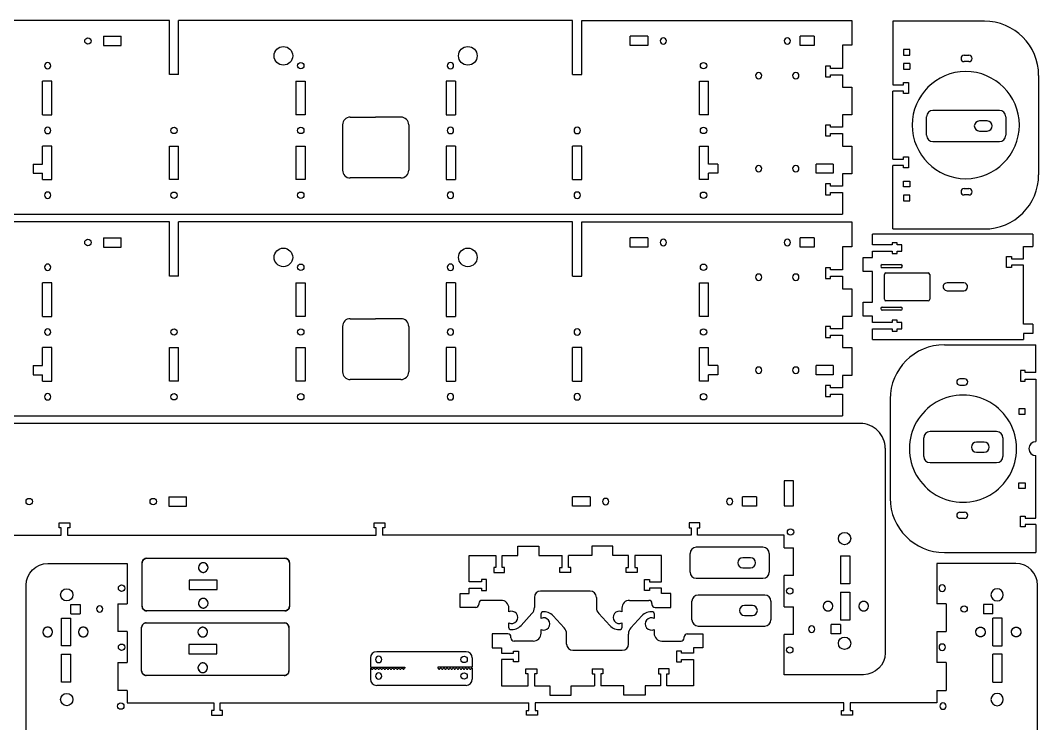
# Model space of a CAD drawing. Header units: millimetres. Extents: x 1588 to 2663, y -752 to 2.
# Drawn here: x 2004 to 2661, y -452 to 2 of the extents above; entities that cross this region are included whole.
import ezdxf

# ---------------------------------------------------------------- set-up
doc = ezdxf.new("R2010")
doc.units = ezdxf.units.MM
doc.linetypes.add('HIDDEN', pattern=[9.525, 6.35, -3.175])
doc.layers.get('0').update_dxf_attribs({"color": 253, "lineweight": 70, "true_color": 0x8faf8f})
doc.layers.add('Hidden', color=58, linetype='HIDDEN', lineweight=70, true_color=0x484805)

msp = doc.modelspace()

# ---------------------------------------------------------------- linework, layer by layer
at = {"color": 58, "lineweight": -3, "true_color": 0x484805}
for p, q in [((2100.42, 2), (1926.32, 2)), ((2100.42, -33), (2100.42, 2)), ((2360.52, 2), (2106.42, 2)), ((2106.42, -33), (2106.42, 2)), ((2360.52, -33), (2360.52, 2)), ((2366.52, -33), (2366.52, 2)), ((2366.52, 2), (2540.62, 2)), ((2540.62, 2), (2540.62, -14)), ((2057.86, -8.26), (2057.86, -14.26)), ((2057.86, -8.26), (2069.27, -8.26)), ((2069.27, -14.26), (2069.27, -8.26)), ((2409.08, -8.26), (2397.67, -8.26)), ((2397.67, -14.26), (2397.67, -8.26)), ((2409.08, -8.26), (2409.08, -14.26)), ((2516.45, -8.26), (2507.3, -8.26)), ((2507.3, -14.26), (2507.3, -8.26)), ((2516.45, -8.26), (2516.45, -14.26)), ((2057.86, -14.26), (2069.27, -14.26)), ((2409.08, -14.26), (2397.67, -14.26)), ((2516.45, -14.26), (2507.3, -14.26)), ((2540.62, -14), (2534.62, -14)), ((2534.62, -14), (2534.62, -28.95)), ((2526.82, -27.5), (2523.62, -27.5)), ((2523.62, -27.5), (2523.62, -34.5)), ((2526.82, -28.95), (2526.82, -27.5)), ((2534.62, -28.95), (2526.82, -28.95)), ((2018.63, -58.95), (2018.63, -37.28)), ((2024.63, -37.28), (2018.63, -37.28)), ((2024.63, -58.95), (2024.63, -37.28)), ((2106.42, -33), (2100.42, -33)), ((2181.92, -37.28), (2181.92, -58.95)), ((2181.92, -37.28), (2187.92, -37.28)), ((2187.92, -37.28), (2187.92, -58.95)), ((2279.02, -37.28), (2279.02, -58.95)), ((2285.02, -37.28), (2279.02, -37.28)), ((2285.02, -37.28), (2285.02, -58.95)), ((2360.52, -33), (2366.52, -33)), ((2442.31, -37.28), (2448.31, -37.28)), ((2442.31, -58.95), (2442.31, -37.28)), ((2448.31, -58.95), (2448.31, -37.28)), ((2523.62, -34.5), (2526.82, -34.5)), ((2526.82, -34.5), (2526.82, -33.05)), ((2526.82, -33.05), (2534.62, -33.05)), ((2534.62, -33.05), (2534.62, -41.05)), ((2534.62, -41.05), (2540.62, -41.05)), ((2540.62, -41.05), (2540.62, -58.95)), ((2018.63, -58.95), (2024.63, -58.95)), ((2187.92, -58.95), (2181.92, -58.95)), ((2279.02, -58.95), (2285.02, -58.95)), ((2448.31, -58.95), (2442.31, -58.95)), ((2540.62, -58.95), (2534.62, -58.95)), ((2534.62, -58.95), (2534.62, -66.95)), ((2212.12, -65.39), (2212.12, -94.64)), ((2217.12, -60.39), (2233.47, -60.39)), ((2249.82, -60.39), (2233.47, -60.39)), ((2254.82, -65.39), (2254.82, -94.64)), ((2526.82, -65.5), (2523.62, -65.5)), ((2523.62, -65.5), (2523.62, -72.5)), ((2526.82, -66.95), (2526.82, -65.5)), ((2534.62, -66.95), (2526.82, -66.95)), ((2526.82, -72.5), (2526.82, -71.05)), ((2526.82, -71.05), (2534.62, -71.05)), ((2534.62, -71.05), (2534.62, -79.05)), ((2523.62, -72.5), (2526.82, -72.5)), ((2018.63, -90.64), (2018.63, -79.05)), ((2024.63, -79.05), (2018.63, -79.05)), ((2024.63, -100.72), (2024.63, -79.05)), ((2100.42, -100.72), (2100.42, -79.05)), ((2100.42, -79.05), (2106.42, -79.05)), ((2106.42, -100.72), (2106.42, -79.05)), ((2181.92, -79.05), (2181.92, -100.72)), ((2181.92, -79.05), (2187.92, -79.05)), ((2187.92, -79.05), (2187.92, -100.72)), ((2279.02, -79.05), (2279.02, -100.72)), ((2285.02, -79.05), (2279.02, -79.05)), ((2285.02, -79.05), (2285.02, -100.72)), ((2360.52, -100.72), (2360.52, -79.05)), ((2366.52, -79.05), (2360.52, -79.05)), ((2366.52, -100.72), (2366.52, -79.05)), ((2442.31, -79.05), (2448.31, -79.05)), ((2442.31, -100.72), (2442.31, -79.05)), ((2448.31, -90.64), (2448.31, -79.05)), ((2534.62, -79.05), (2540.62, -79.05)), ((2540.62, -79.05), (2540.62, -96.95)), ((2012.63, -90.64), (2012.63, -96.64)), ((2012.63, -90.64), (2018.63, -90.64)), ((2454.31, -90.64), (2448.31, -90.64)), ((2454.31, -90.64), (2454.31, -96.64)), ((2528.61, -90.64), (2517.61, -90.64)), ((2517.61, -96.64), (2517.61, -90.64)), ((2528.61, -90.64), (2528.61, -96.64)), ((2012.63, -96.64), (2018.63, -96.64)), ((2018.63, -100.72), (2018.63, -96.64)), ((2448.31, -100.72), (2448.31, -96.64)), ((2454.31, -96.64), (2448.31, -96.64)), ((2528.61, -96.64), (2517.61, -96.64)), ((2540.62, -96.95), (2534.62, -96.95)), ((2534.62, -96.95), (2534.62, -104.95)), ((2018.63, -100.72), (2024.63, -100.72)), ((2106.42, -100.72), (2100.42, -100.72)), ((2187.92, -100.72), (2181.92, -100.72)), ((2249.82, -99.64), (2217.12, -99.64)), ((2279.02, -100.72), (2285.02, -100.72)), ((2360.52, -100.72), (2366.52, -100.72)), ((2448.31, -100.72), (2442.31, -100.72)), ((2526.82, -103.5), (2523.62, -103.5)), ((2523.62, -103.5), (2523.62, -110.5)), ((2526.82, -104.95), (2526.82, -103.5)), ((2534.62, -104.95), (2526.82, -104.95)), ((2523.62, -110.5), (2526.82, -110.5)), ((2526.82, -110.5), (2526.82, -109.05)), ((2526.82, -109.05), (2534.62, -109.05)), ((2534.62, -109.05), (2534.62, -123)), ((1932.32, -123), (2534.62, -123)), ((2100.42, -128), (1926.32, -128)), ((2100.42, -163), (2100.42, -128)), ((2360.52, -128), (2106.42, -128)), ((2106.42, -163), (2106.42, -128)), ((2360.52, -163), (2360.52, -128)), ((2366.52, -163), (2366.52, -128)), ((2366.52, -128), (2540.62, -128)), ((2540.62, -128), (2540.62, -144)), ((2057.86, -138.26), (2057.86, -144.26)), ((2057.86, -138.26), (2069.27, -138.26)), ((2057.86, -144.26), (2069.27, -144.26)), ((2069.27, -144.26), (2069.27, -138.26)), ((2409.08, -138.26), (2397.67, -138.26)), ((2397.67, -144.26), (2397.67, -138.26)), ((2409.08, -144.26), (2397.67, -144.26)), ((2409.08, -138.26), (2409.08, -144.26)), ((2516.45, -138.26), (2507.3, -138.26)), ((2507.3, -144.26), (2507.3, -138.26)), ((2516.45, -144.26), (2507.3, -144.26)), ((2516.45, -138.26), (2516.45, -144.26)), ((2540.62, -144), (2534.62, -144)), ((2534.62, -144), (2534.62, -158.95)), ((2526.82, -157.5), (2523.62, -157.5)), ((2523.62, -157.5), (2523.62, -164.5)), ((2526.82, -158.95), (2526.82, -157.5)), ((2106.42, -163), (2100.42, -163)), ((2360.52, -163), (2366.52, -163)), ((2534.62, -158.95), (2526.82, -158.95)), ((2526.82, -164.5), (2526.82, -163.05)), ((2526.82, -163.05), (2534.62, -163.05)), ((2534.62, -163.05), (2534.62, -171.05)), ((2018.63, -188.95), (2018.63, -167.28)), ((2024.63, -167.28), (2018.63, -167.28)), ((2024.63, -188.95), (2024.63, -167.28)), ((2181.92, -167.28), (2181.92, -188.95)), ((2181.92, -167.28), (2187.92, -167.28)), ((2187.92, -167.28), (2187.92, -188.95)), ((2279.02, -167.28), (2279.02, -188.95)), ((2285.02, -167.28), (2279.02, -167.28)), ((2285.02, -167.28), (2285.02, -188.95)), ((2442.31, -167.28), (2448.31, -167.28)), ((2442.31, -188.95), (2442.31, -167.28)), ((2448.31, -188.95), (2448.31, -167.28)), ((2523.62, -164.5), (2526.82, -164.5)), ((2534.62, -171.05), (2540.62, -171.05)), ((2540.62, -171.05), (2540.62, -188.95)), ((2018.63, -188.95), (2024.63, -188.95)), ((2187.92, -188.95), (2181.92, -188.95)), ((2217.12, -190.39), (2233.47, -190.39)), ((2249.82, -190.39), (2233.47, -190.39)), ((2279.02, -188.95), (2285.02, -188.95)), ((2448.31, -188.95), (2442.31, -188.95)), ((2540.62, -188.95), (2534.62, -188.95)), ((2534.62, -188.95), (2534.62, -196.95)), ((2212.12, -195.39), (2212.12, -224.64)), ((2254.82, -195.39), (2254.82, -224.64)), ((2526.82, -195.5), (2523.62, -195.5)), ((2523.62, -195.5), (2523.62, -202.5)), ((2526.82, -196.95), (2526.82, -195.5)), ((2534.62, -196.95), (2526.82, -196.95)), ((2523.62, -202.5), (2526.82, -202.5)), ((2526.82, -202.5), (2526.82, -201.05)), ((2526.82, -201.05), (2534.62, -201.05)), ((2534.62, -201.05), (2534.62, -209.05)), ((2018.63, -220.64), (2018.63, -209.05)), ((2024.63, -209.05), (2018.63, -209.05)), ((2024.63, -230.72), (2024.63, -209.05)), ((2100.42, -230.72), (2100.42, -209.05)), ((2100.42, -209.05), (2106.42, -209.05)), ((2106.42, -230.72), (2106.42, -209.05)), ((2181.92, -209.05), (2181.92, -230.72)), ((2181.92, -209.05), (2187.92, -209.05)), ((2187.92, -209.05), (2187.92, -230.72)), ((2279.02, -209.05), (2279.02, -230.72)), ((2285.02, -209.05), (2279.02, -209.05)), ((2285.02, -209.05), (2285.02, -230.72)), ((2360.52, -230.72), (2360.52, -209.05)), ((2366.52, -209.05), (2360.52, -209.05)), ((2366.52, -230.72), (2366.52, -209.05)), ((2442.31, -209.05), (2448.31, -209.05)), ((2442.31, -230.72), (2442.31, -209.05)), ((2448.31, -220.64), (2448.31, -209.05)), ((2534.62, -209.05), (2540.62, -209.05)), ((2540.62, -209.05), (2540.62, -226.95)), ((2012.63, -220.64), (2012.63, -226.64)), ((2012.63, -220.64), (2018.63, -220.64)), ((2454.31, -220.64), (2448.31, -220.64)), ((2454.31, -220.64), (2454.31, -226.64)), ((2528.61, -220.64), (2517.61, -220.64)), ((2517.61, -226.64), (2517.61, -220.64)), ((2528.61, -220.64), (2528.61, -226.64)), ((2012.63, -226.64), (2018.63, -226.64)), ((2018.63, -230.72), (2018.63, -226.64)), ((2249.82, -229.64), (2217.12, -229.64)), ((2448.31, -230.72), (2448.31, -226.64)), ((2454.31, -226.64), (2448.31, -226.64)), ((2528.61, -226.64), (2517.61, -226.64)), ((2540.62, -226.95), (2534.62, -226.95)), ((2534.62, -226.95), (2534.62, -234.95)), ((2018.63, -230.72), (2024.63, -230.72)), ((2106.42, -230.72), (2100.42, -230.72)), ((2187.92, -230.72), (2181.92, -230.72)), ((2279.02, -230.72), (2285.02, -230.72)), ((2360.52, -230.72), (2366.52, -230.72)), ((2448.31, -230.72), (2442.31, -230.72)), ((2526.82, -233.5), (2523.62, -233.5)), ((2523.62, -233.5), (2523.62, -240.5)), ((2526.82, -234.95), (2526.82, -233.5)), ((2534.62, -234.95), (2526.82, -234.95)), ((2523.62, -240.5), (2526.82, -240.5)), ((2526.82, -240.5), (2526.82, -239.05)), ((2526.82, -239.05), (2534.62, -239.05)), ((2534.62, -239.05), (2534.62, -253)), ((1932.32, -253), (2534.62, -253)), ((2546.16, -258), (1925.71, -258)), ((2562.16, -274), (2562.16, -406)), ((2497.12, -295), (2497.12, -311)), ((2503.12, -295), (2497.12, -295)), ((2503.12, -311), (2503.12, -295)), ((2099.99, -305.33), (2099.99, -311.33)), ((2099.99, -305.33), (2111.38, -305.33)), ((2111.38, -311.33), (2111.38, -305.33)), ((2360.49, -311.33), (2360.49, -305.33)), ((2371.88, -305.33), (2360.49, -305.33)), ((2371.88, -305.33), (2371.88, -311.33)), ((2470.11, -311.33), (2470.11, -305.33)), ((2479.26, -305.33), (2470.11, -305.33)), ((2479.26, -305.33), (2479.26, -311.33)), ((2099.99, -311.33), (2111.38, -311.33)), ((2371.88, -311.33), (2360.49, -311.33)), ((2479.26, -311.33), (2470.11, -311.33)), ((2497.12, -311), (2503.12, -311)), ((2029.24, -325.28), (2029.24, -322.08)), ((2029.24, -322.08), (2036.24, -322.08)), ((2030.69, -325.28), (2029.24, -325.28)), ((2030.69, -330.08), (2030.69, -325.28)), ((2036.24, -325.28), (2034.79, -325.28)), ((2034.79, -325.28), (2034.79, -330.08)), ((2036.24, -322.08), (2036.24, -325.28)), ((2232.44, -325.28), (2232.44, -322.08)), ((2232.44, -322.08), (2239.44, -322.08)), ((2233.89, -325.28), (2232.44, -325.28)), ((2233.89, -330.08), (2233.89, -325.28)), ((2239.44, -325.28), (2237.99, -325.28)), ((2237.99, -325.28), (2237.99, -330.08)), ((2239.44, -322.08), (2239.44, -325.28)), ((2435.64, -322.08), (2435.64, -325.28)), ((2442.64, -322.08), (2435.64, -322.08)), ((2435.64, -325.28), (2437.09, -325.28)), ((2437.09, -325.28), (2437.09, -330.08)), ((2441.19, -325.28), (2442.64, -325.28)), ((2441.19, -330.08), (2441.19, -325.28)), ((2442.64, -325.28), (2442.64, -322.08)), ((1974.76, -330.08), (2030.69, -330.08)), ((2034.79, -330.08), (2233.89, -330.08)), ((2437.09, -330.08), (2237.99, -330.08)), ((2497.11, -330.08), (2441.19, -330.08)), ((2497.11, -338.13), (2497.11, -330.08)), ((2497.11, -338.13), (2503.12, -338.13)), ((2503.12, -356.03), (2503.12, -338.13)), ((2533.31, -343.42), (2533.31, -361.42)), ((2533.31, -343.42), (2539.31, -343.42)), ((2539.31, -343.42), (2539.31, -361.42)), ((2022.06, -348.27), (2073.1, -348.27)), ((2073.1, -348.27), (2073.1, -374.24)), ((2646.51, -348.27), (2595.47, -348.27)), ((2595.47, -348.27), (2595.47, -374.24)), ((2503.12, -356.03), (2497.12, -356.03)), ((2497.12, -376.13), (2497.12, -356.03)), ((2008.06, -494.27), (2008.06, -362.27)), ((2539.31, -361.42), (2533.31, -361.42)), ((2533.31, -366.8), (2539.31, -366.8)), ((2533.31, -366.8), (2533.31, -384.8)), ((2539.31, -366.8), (2539.31, -384.8)), ((2660.51, -494.27), (2660.51, -362.27)), ((2067.1, -374.24), (2067.1, -392.14)), ((2067.1, -374.24), (2073.1, -374.24)), ((2601.47, -374.24), (2595.47, -374.24)), ((2601.47, -374.24), (2601.47, -392.14)), ((2036.93, -380.7), (2036.93, -374.7)), ((2036.93, -374.7), (2042.93, -374.7)), ((2036.93, -380.7), (2042.93, -380.7)), ((2042.93, -374.7), (2042.93, -380.7)), ((2497.12, -376.13), (2503.12, -376.13)), ((2503.12, -394.03), (2503.12, -376.13)), ((2625.64, -374.7), (2625.64, -380.7)), ((2631.64, -374.7), (2625.64, -374.7)), ((2631.64, -380.7), (2625.64, -380.7)), ((2631.64, -380.7), (2631.64, -374.7)), ((2030.91, -401.47), (2030.91, -383.47)), ((2030.91, -383.47), (2036.91, -383.47)), ((2036.91, -401.47), (2036.91, -383.47)), ((2539.31, -384.8), (2533.31, -384.8)), ((2637.66, -383.47), (2631.66, -383.47)), ((2631.66, -401.47), (2631.66, -383.47)), ((2637.66, -401.47), (2637.66, -383.47)), ((2073.1, -392.14), (2067.1, -392.14)), ((2073.1, -392.14), (2073.1, -412.24)), ((2503.12, -394.03), (2497.12, -394.03)), ((2497.12, -420), (2497.12, -394.03)), ((2527.29, -393.57), (2527.29, -387.57)), ((2533.29, -387.57), (2527.29, -387.57)), ((2533.29, -393.57), (2527.29, -393.57)), ((2533.29, -387.57), (2533.29, -393.57)), ((2595.47, -392.14), (2601.47, -392.14)), ((2595.47, -392.14), (2595.47, -412.24)), ((2036.91, -401.47), (2030.91, -401.47)), ((2030.91, -406.85), (2036.91, -406.85)), ((2030.91, -424.85), (2030.91, -406.85)), ((2036.91, -424.85), (2036.91, -406.85)), ((2631.66, -401.47), (2637.66, -401.47)), ((2631.66, -424.85), (2631.66, -406.85)), ((2637.66, -406.85), (2631.66, -406.85)), ((2637.66, -424.85), (2637.66, -406.85)), ((2067.1, -412.24), (2067.1, -430.14)), ((2067.1, -412.24), (2073.1, -412.24)), ((2601.47, -412.24), (2595.47, -412.24)), ((2601.47, -412.24), (2601.47, -430.14)), ((2548.16, -420), (2497.12, -420)), ((2036.91, -424.85), (2030.91, -424.85)), ((2631.66, -424.85), (2637.66, -424.85)), ((2073.11, -430.14), (2067.1, -430.14)), ((2073.11, -430.14), (2073.11, -438.19)), ((2595.46, -430.14), (2601.47, -430.14)), ((2595.46, -430.14), (2595.46, -438.19)), ((2073.11, -438.19), (2129.04, -438.19)), ((2129.04, -438.19), (2129.04, -442.99)), ((2133.14, -438.19), (2332.24, -438.19)), ((2133.14, -442.99), (2133.14, -438.19)), ((2332.24, -442.99), (2332.24, -438.19)), ((2336.34, -438.19), (2336.34, -442.99)), ((2535.44, -438.19), (2336.34, -438.19)), ((2535.44, -442.99), (2535.44, -438.19)), ((2595.46, -438.19), (2539.54, -438.19)), ((2539.54, -438.19), (2539.54, -442.99)), ((2127.59, -442.99), (2127.59, -446.19)), ((2129.04, -442.99), (2127.59, -442.99)), ((2127.59, -446.19), (2134.59, -446.19)), ((2134.59, -442.99), (2133.14, -442.99)), ((2134.59, -446.19), (2134.59, -442.99)), ((2330.79, -446.19), (2330.79, -442.99)), ((2330.79, -442.99), (2332.24, -442.99)), ((2337.79, -446.19), (2330.79, -446.19)), ((2336.34, -442.99), (2337.79, -442.99)), ((2337.79, -442.99), (2337.79, -446.19)), ((2533.99, -446.19), (2533.99, -442.99)), ((2533.99, -442.99), (2535.44, -442.99)), ((2540.99, -446.19), (2533.99, -446.19)), ((2539.54, -442.99), (2540.99, -442.99)), ((2540.99, -442.99), (2540.99, -446.19))]:
    msp.add_line(p, q, dxfattribs=at)
at = {"color": 38, "lineweight": -3, "true_color": 0x482605}
for p, q in [((2626.17, 1.45), (2567.17, 1.45)), ((2567.17, 1.45), (2567.17, -39.55)), ((2573.97, -16.8), (2573.97, -20.4)), ((2578.17, -16.8), (2573.97, -16.8)), ((2578.17, -20.4), (2578.17, -16.8)), ((2573.97, -20.4), (2578.17, -20.4)), ((2578.17, -25.8), (2573.97, -25.8)), ((2573.97, -25.8), (2573.97, -29.4)), ((2578.17, -25.8), (2578.17, -29.4)), ((2613.17, -20.5), (2616.17, -20.5)), ((2616.17, -24.6), (2613.17, -24.6)), ((2573.97, -29.4), (2578.17, -29.4)), ((2573.97, -39.55), (2573.97, -38.1)), ((2573.97, -38.1), (2577.17, -38.1)), ((2577.17, -38.1), (2577.17, -45.1)), ((2661.17, -33.55), (2661.17, -97.55)), ((2567.17, -39.55), (2573.97, -39.55)), ((2573.97, -43.65), (2567.17, -43.65)), ((2567.17, -87.45), (2567.17, -43.65)), ((2573.97, -45.1), (2573.97, -43.65)), ((2577.17, -45.1), (2573.97, -45.1)), ((2567.17, -87.45), (2573.97, -87.45)), ((2573.97, -91.55), (2567.17, -91.55)), ((2567.17, -132.55), (2567.17, -91.55)), ((2573.97, -87.45), (2573.97, -86)), ((2573.97, -86), (2577.17, -86)), ((2573.97, -93), (2573.97, -91.55)), ((2577.17, -86), (2577.17, -93)), ((2577.17, -93), (2573.97, -93)), ((2573.97, -105.3), (2573.97, -101.7)), ((2573.97, -101.7), (2578.17, -101.7)), ((2578.17, -101.7), (2578.17, -105.3)), ((2578.17, -105.3), (2573.97, -105.3)), ((2573.97, -110.7), (2573.97, -114.3)), ((2578.17, -110.7), (2573.97, -110.7)), ((2578.17, -114.3), (2578.17, -110.7)), ((2613.17, -106.5), (2616.17, -106.5)), ((2616.17, -110.6), (2613.17, -110.6)), ((2573.97, -114.3), (2578.17, -114.3)), ((2657.4, -135.87), (2553.93, -135.87)), ((2553.93, -142.82), (2553.93, -135.87)), ((2567.17, -132.55), (2626.17, -132.55)), ((2657.4, -135.87), (2657.4, -143.87)), ((2566.73, -142.82), (2553.93, -142.82)), ((2566.73, -141.37), (2566.73, -142.82)), ((2569.93, -141.37), (2566.73, -141.37)), ((2569.93, -142.82), (2569.93, -141.37)), ((2572.93, -142.82), (2569.93, -142.82)), ((2572.93, -146.92), (2572.93, -142.82)), ((2651.4, -151.82), (2651.4, -143.87)), ((2651.4, -143.87), (2657.4, -143.87)), ((2547.93, -150.92), (2553.93, -150.92)), ((2547.93, -159.92), (2547.93, -150.92)), ((2553.93, -146.92), (2566.73, -146.92)), ((2553.93, -150.92), (2553.93, -146.92)), ((2566.73, -146.92), (2566.73, -148.37)), ((2566.73, -148.37), (2569.93, -148.37)), ((2569.93, -146.92), (2572.93, -146.92)), ((2569.93, -148.37), (2569.93, -146.92)), ((2640.4, -157.37), (2640.4, -150.37)), ((2640.4, -150.37), (2643.6, -150.37)), ((2643.6, -150.37), (2643.6, -151.82)), ((2560.29, -155.53), (2572.29, -155.53)), ((2572.29, -157.53), (2560.29, -157.53)), ((2643.6, -157.37), (2640.4, -157.37)), ((2643.6, -151.82), (2651.4, -151.82)), ((2651.4, -155.92), (2643.6, -155.92)), ((2643.6, -155.92), (2643.6, -157.37)), ((2651.4, -193.87), (2651.4, -155.92)), ((2553.93, -159.92), (2547.93, -159.92)), ((2553.93, -179.82), (2553.93, -159.92)), ((2561.66, -177.87), (2561.66, -161.89)), ((2562.66, -160.89), (2589.93, -160.89)), ((2590.93, -161.89), (2590.93, -177.87)), ((2612.99, -167.34), (2602.06, -167.34)), ((2602.16, -172.34), (2612.83, -172.34)), ((2547.93, -179.82), (2553.93, -179.82)), ((2547.93, -188.82), (2547.93, -179.82)), ((2560.29, -182.89), (2572.29, -182.89)), ((2589.93, -178.87), (2562.66, -178.87)), ((2553.93, -188.82), (2547.93, -188.82)), ((2553.93, -192.82), (2553.93, -188.82)), ((2572.29, -184.89), (2560.29, -184.89)), ((2566.73, -192.82), (2553.93, -192.82)), ((2553.93, -196.92), (2566.73, -196.92)), ((2553.93, -203.87), (2553.93, -196.92)), ((2566.73, -191.37), (2566.73, -192.82)), ((2569.93, -191.37), (2566.73, -191.37)), ((2566.73, -196.92), (2566.73, -198.37)), ((2569.93, -192.82), (2569.93, -191.37)), ((2572.93, -192.82), (2569.93, -192.82)), ((2569.93, -196.92), (2572.93, -196.92)), ((2569.93, -198.37), (2569.93, -196.92)), ((2572.93, -196.92), (2572.93, -192.82)), ((2657.4, -193.87), (2651.4, -193.87)), ((2657.4, -193.87), (2657.4, -199.87)), ((2566.73, -198.37), (2569.93, -198.37)), ((2651.4, -199.87), (2651.4, -203.87)), ((2657.4, -199.87), (2651.4, -199.87)), ((2553.93, -203.87), (2651.4, -203.87)), ((2600.38, -207.21), (2659.38, -207.21)), ((2659.38, -225.21), (2659.38, -207.21)), ((2613.38, -229.16), (2610.38, -229.16)), ((2649.38, -223.76), (2649.38, -230.76)), ((2652.58, -223.76), (2649.38, -223.76)), ((2652.58, -225.21), (2652.58, -223.76)), ((2659.38, -225.21), (2652.58, -225.21)), ((2652.58, -229.31), (2659.38, -229.31)), ((2652.58, -230.76), (2652.58, -229.31)), ((2659.38, -229.31), (2659.38, -269.71)), ((2610.38, -233.26), (2613.38, -233.26)), ((2649.38, -230.76), (2652.58, -230.76)), ((2565.38, -242.21), (2565.38, -306.21)), ((2648.38, -248.46), (2648.38, -252.06)), ((2652.58, -248.46), (2648.38, -248.46)), ((2652.58, -252.06), (2652.58, -248.46)), ((2648.38, -252.06), (2652.58, -252.06)), ((2659.38, -319.11), (2659.38, -278.71)), ((2648.38, -296.36), (2652.58, -296.36)), ((2648.38, -299.96), (2648.38, -296.36)), ((2652.58, -299.96), (2648.38, -299.96)), ((2652.58, -296.36), (2652.58, -299.96)), ((2610.38, -315.16), (2613.38, -315.16)), ((2613.38, -319.26), (2610.38, -319.26)), ((2649.38, -324.66), (2649.38, -317.66)), ((2649.38, -317.66), (2652.58, -317.66)), ((2652.58, -317.66), (2652.58, -319.11)), ((2652.58, -319.11), (2659.38, -319.11)), ((2652.58, -324.66), (2649.38, -324.66)), ((2659.38, -323.21), (2652.58, -323.21)), ((2652.58, -323.21), (2652.58, -324.66)), ((2659.38, -323.21), (2659.38, -341.21)), ((2325.19, -337.12), (2338.86, -337.12)), ((2325.19, -343.12), (2325.19, -337.12)), ((2338.86, -337.12), (2338.86, -343.12)), ((2386.57, -337.12), (2372.9, -337.12)), ((2372.9, -337.12), (2372.9, -343.12)), ((2386.57, -343.12), (2386.57, -337.12)), ((2600.38, -341.21), (2659.38, -341.21)), ((2082.86, -375.91), (2082.86, -347.91)), ((2085.86, -344.91), (2174.86, -344.91)), ((2177.86, -347.91), (2177.86, -375.91)), ((2293.91, -343.12), (2311.09, -343.12)), ((2293.91, -360.07), (2293.91, -343.12)), ((2311.09, -343.12), (2311.09, -350.92)), ((2315.19, -343.12), (2325.19, -343.12)), ((2315.19, -350.92), (2315.19, -343.12)), ((2338.86, -343.12), (2353.86, -343.12)), ((2353.86, -350.92), (2353.86, -343.12)), ((2372.9, -343.12), (2357.9, -343.12)), ((2357.9, -350.92), (2357.9, -343.12)), ((2396.57, -343.12), (2386.57, -343.12)), ((2396.57, -350.92), (2396.57, -343.12)), ((2417.85, -343.12), (2400.67, -343.12)), ((2400.67, -343.12), (2400.67, -350.92)), ((2417.85, -360.07), (2417.85, -343.12)), ((2309.64, -350.92), (2309.64, -354.12)), ((2311.09, -350.92), (2309.64, -350.92)), ((2309.64, -354.12), (2316.64, -354.12)), ((2316.64, -350.92), (2315.19, -350.92)), ((2316.64, -354.12), (2316.64, -350.92)), ((2352.41, -354.12), (2352.41, -350.92)), ((2352.41, -350.92), (2353.86, -350.92)), ((2359.35, -354.12), (2352.41, -354.12)), ((2359.35, -350.92), (2357.9, -350.92)), ((2359.35, -354.12), (2359.35, -350.92)), ((2395.12, -354.12), (2395.12, -350.92)), ((2395.12, -350.92), (2396.57, -350.92)), ((2402.12, -354.12), (2395.12, -354.12)), ((2400.67, -350.92), (2402.12, -350.92)), ((2402.12, -350.92), (2402.12, -354.12)), ((2113.28, -358.99), (2113.28, -364.99)), ((2131.28, -358.99), (2113.28, -358.99)), ((2131.28, -364.99), (2131.28, -358.99)), ((2301.71, -360.07), (2293.91, -360.07)), ((2301.71, -358.62), (2301.71, -360.07)), ((2304.91, -358.62), (2301.71, -358.62)), ((2304.91, -365.62), (2304.91, -358.62)), ((2406.85, -365.62), (2406.85, -358.62)), ((2406.85, -358.62), (2410.05, -358.62)), ((2410.05, -358.62), (2410.05, -360.07)), ((2410.05, -360.07), (2417.85, -360.07)), ((2113.28, -364.99), (2131.28, -364.99)), ((2287.91, -367.69), (2293.91, -367.69)), ((2287.91, -376.69), (2287.91, -367.69)), ((2293.91, -364.17), (2301.71, -364.17)), ((2293.91, -367.69), (2293.91, -364.17)), ((2301.71, -364.17), (2301.71, -365.62)), ((2301.71, -365.62), (2304.91, -365.62)), ((2371.85, -366.12), (2339.91, -366.12)), ((2410.05, -365.62), (2406.85, -365.62)), ((2417.85, -364.17), (2410.05, -364.17)), ((2410.05, -364.17), (2410.05, -365.62)), ((2417.85, -367.69), (2417.85, -364.17)), ((2423.85, -367.69), (2417.85, -367.69)), ((2423.85, -376.69), (2423.85, -367.69)), ((2300.02, -374.05), (2300.02, -374.69)), ((2314.41, -372.05), (2302.02, -372.05)), ((2335.91, -370.12), (2335.91, -376.57)), ((2375.85, -370.12), (2375.85, -376.57)), ((2397.35, -372.05), (2409.75, -372.05)), ((2411.75, -374.05), (2411.75, -374.69)), ((2174.86, -378.91), (2085.86, -378.91)), ((2298.02, -376.69), (2287.91, -376.69)), ((2319.41, -379.47), (2319.41, -377.05)), ((2334.33, -380.62), (2327.29, -388.31)), ((2340.16, -383.73), (2340.16, -380.52)), ((2377.43, -380.62), (2384.47, -388.31)), ((2392.35, -377.05), (2392.35, -379.47)), ((2413.1, -380.52), (2413.1, -383.73)), ((2413.75, -376.69), (2423.85, -376.69)), ((2085.55, -386.53), (2174.55, -386.53)), ((2319.41, -389.83), (2319.41, -386.62)), ((2355.08, -389.73), (2348.04, -382.04)), ((2392.35, -386.62), (2392.35, -389.83)), ((2398.18, -389.73), (2405.22, -382.04)), ((2082.55, -417.53), (2082.55, -389.53)), ((2177.55, -389.53), (2177.55, -417.53)), ((2318.77, -393.66), (2308.66, -393.66)), ((2308.66, -393.66), (2308.66, -402.66)), ((2340.16, -393.3), (2340.16, -390.88)), ((2356.66, -400.23), (2356.66, -393.78)), ((2396.6, -400.23), (2396.6, -393.78)), ((2413.1, -390.88), (2413.1, -393.3)), ((2434.5, -393.66), (2444.6, -393.66)), ((2444.6, -393.66), (2444.6, -402.66)), ((2112.97, -400.61), (2112.97, -406.61)), ((2130.97, -400.61), (2112.97, -400.61)), ((2130.97, -406.61), (2130.97, -400.61)), ((2320.77, -396.3), (2320.77, -395.66)), ((2335.16, -398.3), (2322.77, -398.3)), ((2418.1, -398.3), (2430.5, -398.3)), ((2432.5, -396.3), (2432.5, -395.66)), ((2112.97, -406.61), (2130.97, -406.61)), ((2291.79, -405.17), (2234.15, -405.17)), ((2308.66, -402.66), (2314.66, -402.66)), ((2314.66, -402.66), (2314.66, -406.18)), ((2314.66, -406.18), (2322.46, -406.18)), ((2322.46, -406.18), (2322.46, -404.73)), ((2322.46, -404.73), (2325.66, -404.73)), ((2325.66, -404.73), (2325.66, -411.73)), ((2360.66, -404.23), (2392.6, -404.23)), ((2427.6, -404.73), (2427.6, -411.73)), ((2430.8, -404.73), (2427.6, -404.73)), ((2430.8, -406.18), (2430.8, -404.73)), ((2438.6, -406.18), (2430.8, -406.18)), ((2438.6, -402.66), (2438.6, -406.18)), ((2444.6, -402.66), (2438.6, -402.66)), ((2230.15, -409.17), (2230.15, -415.17)), ((2295.79, -409.17), (2295.79, -415.17)), ((2322.46, -410.28), (2314.66, -410.28)), ((2314.66, -410.28), (2314.66, -427.23)), ((2322.46, -411.73), (2322.46, -410.28)), ((2325.66, -411.73), (2322.46, -411.73)), ((2427.6, -411.73), (2430.8, -411.73)), ((2430.8, -410.28), (2438.6, -410.28)), ((2430.8, -411.73), (2430.8, -410.28)), ((2438.6, -410.28), (2438.6, -427.23)), ((2230.15, -415.17), (2252.38, -415.17)), ((2230.15, -415.87), (2230.15, -422.87)), ((2230.15, -415.87), (2230.71, -415.87)), ((2232.1, -415.87), (2232.71, -415.87)), ((2234.1, -415.87), (2234.71, -415.87)), ((2236.1, -415.87), (2236.71, -415.87)), ((2238.1, -415.87), (2238.71, -415.87)), ((2240.1, -415.87), (2240.71, -415.87)), ((2242.1, -415.87), (2242.71, -415.87)), ((2244.1, -415.87), (2244.71, -415.87)), ((2246.1, -415.87), (2246.71, -415.87)), ((2248.1, -415.87), (2248.71, -415.87)), ((2250.1, -415.87), (2250.71, -415.87)), ((2252.38, -415.87), (2251.88, -415.87)), ((2252.38, -415.17), (2252.38, -415.87)), ((2273.56, -415.17), (2273.56, -415.87)), ((2295.79, -415.17), (2273.56, -415.17)), ((2273.56, -415.87), (2274.06, -415.87)), ((2275.84, -415.87), (2275.24, -415.87)), ((2277.84, -415.87), (2277.24, -415.87)), ((2279.84, -415.87), (2279.24, -415.87)), ((2281.84, -415.87), (2281.24, -415.87)), ((2283.84, -415.87), (2283.24, -415.87)), ((2285.84, -415.87), (2285.24, -415.87)), ((2287.84, -415.87), (2287.24, -415.87)), ((2289.84, -415.87), (2289.24, -415.87)), ((2291.84, -415.87), (2291.24, -415.87)), ((2293.84, -415.87), (2293.24, -415.87)), ((2295.79, -415.87), (2295.24, -415.87)), ((2295.79, -415.87), (2295.79, -422.87)), ((2330.39, -419.43), (2330.39, -416.23)), ((2330.39, -416.23), (2337.39, -416.23)), ((2331.84, -419.43), (2330.39, -419.43)), ((2331.84, -427.23), (2331.84, -419.43)), ((2337.39, -419.43), (2335.94, -419.43)), ((2335.94, -419.43), (2335.94, -427.23)), ((2337.39, -416.23), (2337.39, -419.43)), ((2373.16, -416.23), (2373.16, -419.43)), ((2373.16, -416.23), (2380.1, -416.23)), ((2373.16, -419.43), (2374.61, -419.43)), ((2374.61, -419.43), (2374.61, -427.23)), ((2380.1, -419.43), (2378.65, -419.43)), ((2378.65, -419.43), (2378.65, -427.23)), ((2380.1, -416.23), (2380.1, -419.43)), ((2415.87, -416.23), (2415.87, -419.43)), ((2422.87, -416.23), (2415.87, -416.23)), ((2415.87, -419.43), (2417.32, -419.43)), ((2417.32, -419.43), (2417.32, -427.23)), ((2421.42, -419.43), (2422.87, -419.43)), ((2421.42, -427.23), (2421.42, -419.43)), ((2422.87, -419.43), (2422.87, -416.23)), ((2174.55, -420.53), (2085.55, -420.53)), ((2291.79, -426.87), (2234.15, -426.87)), ((2314.66, -427.23), (2331.84, -427.23)), ((2335.94, -427.23), (2345.94, -427.23)), ((2345.94, -427.23), (2345.94, -433.23)), ((2345.94, -433.23), (2359.61, -433.23)), ((2359.61, -433.23), (2359.61, -427.23)), ((2359.61, -427.23), (2374.61, -427.23)), ((2393.65, -427.23), (2378.65, -427.23)), ((2393.65, -433.23), (2393.65, -427.23)), ((2407.32, -433.23), (2393.65, -433.23)), ((2407.32, -427.23), (2407.32, -433.23)), ((2417.32, -427.23), (2407.32, -427.23)), ((2438.6, -427.23), (2421.42, -427.23))]:
    msp.add_line(p, q, dxfattribs=at)
at = {"color": 98, "lineweight": -3, "true_color": 0x054805}
for p, q in [((2635.93, -56.12), (2592.93, -56.12)), ((2588.93, -72.12), (2588.93, -60.12)), ((2627.93, -62.87), (2622.93, -62.87)), ((2639.93, -60.12), (2639.93, -72.12)), ((2622.93, -69.37), (2627.93, -69.37)), ((2592.93, -76.12), (2635.93, -76.12)), ((2587.09, -279.24), (2587.09, -267.24)), ((2634.09, -263.24), (2591.09, -263.24)), ((2638.09, -267.24), (2638.09, -279.24)), ((2626.09, -269.99), (2621.09, -269.99)), ((2621.09, -276.49), (2626.09, -276.49)), ((2591.09, -283.24), (2634.09, -283.24)), ((2483.33, -337.8), (2440.33, -337.8)), ((2436.33, -353.8), (2436.33, -341.8)), ((2475.33, -344.55), (2470.33, -344.55)), ((2487.33, -341.8), (2487.33, -353.8)), ((2470.33, -351.05), (2475.33, -351.05)), ((2440.33, -357.8), (2483.33, -357.8)), ((2437.49, -384.61), (2437.49, -372.61)), ((2484.49, -368.61), (2441.49, -368.61)), ((2488.49, -372.61), (2488.49, -384.61)), ((2476.49, -375.36), (2471.49, -375.36)), ((2471.49, -381.86), (2476.49, -381.86)), ((2441.49, -388.61), (2484.49, -388.61))]:
    msp.add_line(p, q, dxfattribs=at)
at = {"color": 58, "lineweight": -3, "true_color": 0x484805}
for centre, radius in [((2047.88, -11.26), 2.05), ((2173.97, -20.88), 6), ((2292.97, -20.88), 6), ((2185.21, -27.23), 2.05), ((2445.02, -27.23), 2.05), ((2103.42, -69), 2.05), ((2185.21, -69), 2.05), ((2445.02, -69), 2.05), ((2103.42, -110.77), 2.05), ((2185.21, -110.77), 2.05), ((2445.02, -110.77), 2.05), ((2047.88, -141.26), 2.05), ((2173.97, -150.88), 6), ((2292.97, -150.88), 6), ((2185.21, -157.23), 2.05), ((2445.02, -157.23), 2.05), ((2103.42, -199), 2.05), ((2185.21, -199), 2.05), ((2445.02, -199), 2.05), ((2103.42, -240.77), 2.05), ((2185.21, -240.77), 2.05), ((2445.02, -240.77), 2.05), ((2010, -308.33), 2.05), ((2090, -308.33), 2.05), ((2501.12, -328), 2.05), ((2536.02, -332.21), 3.97), ((2034.2, -368.5), 3.97), ((2069.6, -364.19), 2.05), ((2500.62, -366), 2.05), ((2613.09, -377.63), 2.05), ((2069.6, -402.27), 2.05), ((2536.02, -399.77), 3.97), ((2500.62, -404.08), 2.05), ((2034.2, -436.06), 3.97), ((2069.1, -440.27), 2.05)]:
    msp.add_circle(centre, radius, dxfattribs=at)
at = {"color": 58, "lineweight": -3, "true_color": 0x484805, "extrusion": (3.04092e-16, 2.77556e-17, -1)}
for centre in [(-2419.06, -11.26), (-2499.07, -11.26), (-2021.92, -27.23), (-2281.73, -27.23), (-2480.52, -33.64), (-2504.51, -33.64), (-2021.92, -69), (-2281.73, -69), (-2363.52, -69), (-2480.52, -93.64), (-2504.51, -93.64), (-2021.92, -110.77), (-2281.73, -110.77), (-2363.52, -110.77), (-2419.06, -141.26), (-2499.07, -141.26), (-2021.92, -157.23), (-2281.73, -157.23), (-2480.52, -163.64), (-2504.51, -163.64), (-2021.92, -199), (-2281.73, -199), (-2363.52, -199), (-2480.52, -223.64), (-2504.51, -223.64), (-2021.92, -240.77), (-2281.73, -240.77), (-2363.52, -240.77)]:
    msp.add_circle(centre, 2.05, dxfattribs=at)
at = {"color": 38, "lineweight": -3, "true_color": 0x482605, "extrusion": (2.08167e-17, 7.99193e-16, -1)}
msp.add_circle((-2614.17, -65.55), 34.55, dxfattribs=at)
at = {"color": 58, "lineweight": -3, "true_color": 0x484805, "extrusion": (2.08137e-17, 2.77556e-17, -1)}
for centre in [(-2381.87, -308.33), (-2514.74, -390.64)]:
    msp.add_circle(centre, 2.05, dxfattribs=at)
at = {"color": 58, "lineweight": -3, "true_color": 0x484805, "extrusion": (2.08158e-17, 2.77556e-17, -1)}
msp.add_circle((-2461.88, -308.33), 2.05, dxfattribs=at)
at = {"color": 58, "lineweight": -3, "true_color": 0x484805, "extrusion": (2.08146e-17, 2.77556e-17, -1)}
msp.add_circle((-2598.97, -364.19), 2.05, dxfattribs=at)
at = {"color": 58, "lineweight": -3, "true_color": 0x484805, "extrusion": (2.08193e-17, 2.77556e-17, -1)}
msp.add_circle((-2634.37, -368.5), 3.97, dxfattribs=at)
at = {"color": 58, "lineweight": -3, "true_color": 0x484805, "extrusion": (2.08197e-17, 2.77556e-17, -1)}
msp.add_circle((-2055.48, -377.63), 2.05, dxfattribs=at)
at = {"color": 58, "lineweight": -3, "true_color": 0x484805, "extrusion": (2.08104e-17, 2.77556e-17, -1)}
msp.add_circle((-2598.97, -402.27), 2.05, dxfattribs=at)
at = {"color": 38, "lineweight": -3, "true_color": 0x482605, "extrusion": (-2.97679e-15, -4.88344e-15, -1)}
for centre in [(-2235.41, -410.17), (-2235.41, -420.87)]:
    msp.add_circle(centre, 2.05, dxfattribs=at)
at = {"color": 38, "lineweight": -3, "true_color": 0x482605}
for centre in [(2290.54, -410.17), (2290.54, -420.87)]:
    msp.add_circle(centre, 2.05, dxfattribs=at)
at = {"color": 58, "lineweight": -3, "true_color": 0x484805, "extrusion": (2.08176e-17, 2.77556e-17, -1)}
msp.add_circle((-2634.37, -436.06), 3.97, dxfattribs=at)
at = {"color": 58, "lineweight": -3, "true_color": 0x484805, "extrusion": (2.08042e-17, 2.77556e-17, -1)}
msp.add_circle((-2599.47, -440.27), 2.05, dxfattribs=at)
at = {"color": 38, "lineweight": -3, "true_color": 0x482605}
for centre, radius, start, end in [((2626.17, -33.55), 35, 0, 90), ((2613.17, -22.55), 2.05, 90, 270), ((2616.17, -22.55), 2.05, 270, 90), ((2626.17, -97.55), 35, 270, 360), ((2613.17, -108.55), 2.05, 90, 270), ((2616.17, -108.55), 2.05, 270, 90), ((2560.29, -156.53), 1, 90, 270), ((2572.29, -156.53), 1, 270, 90), ((2562.66, -161.89), 1, 90, 180), ((2589.93, -161.89), 1, 0, 90), ((2602.06, -169.84), 2.5, 89.98497, 272.36616), ((2612.83, -169.84), 2.5, 270, 86.3766), ((2560.29, -183.89), 1, 90, 270), ((2562.66, -177.87), 1, 180, 270), ((2572.29, -183.89), 1, 270, 90), ((2589.93, -177.87), 1, 270, 0), ((2600.38, -242.21), 35, 90, 180), ((2610.38, -231.21), 2.05, 90, 270), ((2613.38, -231.21), 2.05, 270, 90), ((2612.38, -274.22), 34.55, 359.99999, 180.00001), ((2612.38, -274.22), 34.55, 179.99999, 0.00001), ((2659.38, -274.22), 4.5, 90, 270), ((2600.38, -306.21), 35, 180, 270), ((2610.38, -317.21), 2.05, 90, 270), ((2613.38, -317.21), 2.05, 270, 90), ((2339.91, -370.12), 4, 90, 180), ((2371.85, -370.12), 4, 360, 90), ((2302.02, -374.05), 2, 90, 180), ((2314.41, -377.05), 5, 360, 90), ((2397.35, -377.05), 5, 90, 180), ((2409.75, -374.05), 2, 360, 90), ((2298.02, -374.69), 2, 270, 360), ((2321.14, -383.05), 3.97, 244.16581, 115.83419), ((2329.91, -376.57), 6, 317.48955, 360), ((2341.16, -380.52), 1, 98.05435, 180), ((2342.14, -387.45), 8, 42.51045, 98.05435), ((2381.85, -376.57), 6, 180, 222.51045), ((2390.62, -383.05), 3.97, 64.16581, 295.83419), ((2411.12, -387.45), 8, 81.94565, 137.48955), ((2413.75, -374.69), 2, 180, 270), ((2412.1, -380.52), 1, 360, 81.94565), ((2341.89, -387.3), 3.97, 244.16581, 115.83419), ((2411.37, -387.3), 3.97, 64.16581, 295.83419), ((2318.77, -395.66), 2, 0, 90), ((2320.41, -389.83), 1, 180, 261.94565), ((2321.39, -382.9), 8, 261.94565, 317.48955), ((2335.16, -393.3), 5, 270, 360), ((2350.66, -393.78), 6, 0, 42.51045), ((2390.37, -382.9), 8, 222.51045, 278.05435), ((2391.35, -389.83), 1, 278.05435, 360), ((2402.6, -393.78), 6, 137.48955, 180), ((2418.1, -393.3), 5, 180, 270), ((2434.5, -395.66), 2, 90, 180), ((2322.77, -396.3), 2, 180, 270), ((2360.66, -400.23), 4, 180, 270), ((2392.6, -400.23), 4, 270, 0), ((2430.5, -396.3), 2, 270, 0), ((2234.15, -409.17), 4, 90, 180), ((2291.79, -409.17), 4, 0, 90), ((2230.71, -416.07), 0.2, 4.09604, 90), ((2231.41, -416.02), 0.5, 184.09604, 355.90396), ((2232.1, -416.07), 0.2, 90, 175.90396), ((2232.71, -416.07), 0.2, 4.09604, 90), ((2233.41, -416.02), 0.5, 184.09604, 355.90396), ((2234.1, -416.07), 0.2, 90, 175.90396), ((2234.71, -416.07), 0.2, 4.09604, 90), ((2235.41, -416.02), 0.5, 184.09604, 355.90396), ((2236.1, -416.07), 0.2, 90, 175.90396), ((2236.71, -416.07), 0.2, 4.09604, 90), ((2237.41, -416.02), 0.5, 184.09604, 355.90396), ((2238.1, -416.07), 0.2, 90, 175.90396), ((2238.71, -416.07), 0.2, 4.09604, 90), ((2239.41, -416.02), 0.5, 184.09604, 355.90396), ((2240.1, -416.07), 0.2, 90, 175.90396), ((2240.71, -416.07), 0.2, 4.09604, 90), ((2241.41, -416.02), 0.5, 184.09604, 355.90396), ((2242.1, -416.07), 0.2, 90, 175.90396), ((2242.71, -416.07), 0.2, 4.09604, 90), ((2243.41, -416.02), 0.5, 184.09604, 355.90396), ((2244.1, -416.07), 0.2, 90, 175.90396), ((2244.71, -416.07), 0.2, 4.09604, 90), ((2245.41, -416.02), 0.5, 184.09604, 355.90396), ((2246.1, -416.07), 0.2, 90, 175.90396), ((2246.71, -416.07), 0.2, 4.09604, 90), ((2247.41, -416.02), 0.5, 184.09604, 355.90396), ((2248.1, -416.07), 0.2, 90, 175.90396), ((2248.71, -416.07), 0.2, 4.09604, 90), ((2249.41, -416.02), 0.5, 184.09604, 355.90396), ((2250.1, -416.07), 0.2, 90, 175.90396), ((2250.71, -416.07), 0.2, 4.09604, 90), ((2251.41, -416.02), 0.5, 184.09604, 17.4576), ((2274.54, -416.02), 0.5, 162.5424, 355.90396), ((2275.24, -416.07), 0.2, 90, 175.90396), ((2275.84, -416.07), 0.2, 4.09604, 90), ((2276.54, -416.02), 0.5, 184.09604, 355.90396), ((2277.24, -416.07), 0.2, 90, 175.90396), ((2277.84, -416.07), 0.2, 4.09604, 90), ((2278.54, -416.02), 0.5, 184.09604, 355.90396), ((2279.24, -416.07), 0.2, 90, 175.90396), ((2279.84, -416.07), 0.2, 4.09604, 90), ((2280.54, -416.02), 0.5, 184.09604, 355.90396), ((2281.24, -416.07), 0.2, 90, 175.90396), ((2281.84, -416.07), 0.2, 4.09604, 90), ((2282.54, -416.02), 0.5, 184.09604, 355.90396), ((2283.24, -416.07), 0.2, 90, 175.90396), ((2283.84, -416.07), 0.2, 4.09604, 90), ((2284.54, -416.02), 0.5, 184.09604, 355.90396), ((2285.24, -416.07), 0.2, 90, 175.90396), ((2285.84, -416.07), 0.2, 4.09604, 90), ((2286.54, -416.02), 0.5, 184.09604, 355.90396), ((2287.24, -416.07), 0.2, 90, 175.90396), ((2287.84, -416.07), 0.2, 4.09604, 90), ((2288.54, -416.02), 0.5, 184.09604, 355.90396), ((2289.24, -416.07), 0.2, 90, 175.90396), ((2289.84, -416.07), 0.2, 4.09604, 90), ((2290.54, -416.02), 0.5, 184.09604, 355.90396), ((2291.24, -416.07), 0.2, 90, 175.90396), ((2291.84, -416.07), 0.2, 4.09604, 90), ((2292.54, -416.02), 0.5, 184.09604, 355.90396), ((2293.24, -416.07), 0.2, 90, 175.90396), ((2293.84, -416.07), 0.2, 4.09604, 90), ((2294.54, -416.02), 0.5, 184.09604, 355.90396), ((2295.24, -416.07), 0.2, 90, 175.90396), ((2234.15, -422.87), 4, 180, 270), ((2291.79, -422.87), 4, 270, 0)]:
    msp.add_arc(centre, radius, start, end, dxfattribs=at)
at = {"color": 98, "lineweight": -3, "true_color": 0x054805}
for centre, radius, start, end in [((2592.93, -60.12), 4, 90, 180), ((2635.93, -60.12), 4, 360, 90), ((2622.93, -66.12), 3.25, 90, 270), ((2627.93, -66.12), 3.25, 270, 90), ((2592.93, -72.12), 4, 180, 270), ((2635.93, -72.12), 4, 270, 360), ((2591.09, -267.24), 4, 90, 180), ((2634.09, -267.24), 4, 360, 90), ((2621.09, -273.24), 3.25, 90, 270), ((2626.09, -273.24), 3.25, 270, 90), ((2591.09, -279.24), 4, 180, 270), ((2634.09, -279.24), 4, 270, 360), ((2440.33, -341.8), 4, 90, 180), ((2483.33, -341.8), 4, 360, 90), ((2470.33, -347.8), 3.25, 90, 270), ((2475.33, -347.8), 3.25, 270, 90), ((2440.33, -353.8), 4, 180, 270), ((2483.33, -353.8), 4, 270, 360), ((2441.49, -372.61), 4, 90, 180), ((2484.49, -372.61), 4, 360, 90), ((2471.49, -378.61), 3.25, 90, 270), ((2476.49, -378.61), 3.25, 270, 90), ((2441.49, -384.61), 4, 180, 270), ((2484.49, -384.61), 4, 270, 360)]:
    msp.add_arc(centre, radius, start, end, dxfattribs=at)
at = {"color": 58, "lineweight": -3, "true_color": 0x484805}
for centre, radius, start, end in [((2217.12, -65.39), 5, 90, 180), ((2249.82, -65.39), 5, 360, 90), ((2217.12, -94.64), 5, 180, 270), ((2249.82, -94.64), 5, 270, 0), ((2217.12, -195.39), 5, 90, 180), ((2249.82, -195.39), 5, 360, 90), ((2217.12, -224.64), 5, 180, 270), ((2249.82, -224.64), 5, 270, 0), ((2546.16, -274), 16, 359.99983, 90)]:
    msp.add_arc(centre, radius, start, end, dxfattribs=at)
at = {"color": 38, "lineweight": -3, "true_color": 0x482605}
for centre, start_param, end_param in [((2085.86, -347.91), 1.571664, 3.142461), ((2174.86, -347.91), 0.000868, 1.571664), ((2085.55, -389.53), 1.571664, 3.142461), ((2174.55, -389.53), 0.000868, 1.571664)]:
    msp.add_ellipse(centre, major_axis=(3, 0), ratio=1, start_param=start_param, end_param=end_param, dxfattribs=at)
at = {"color": 38, "lineweight": -3, "true_color": 0x482605, "extrusion": (3.07612e-33, -6.16566e-33, -1)}
for centre in [(2085.86, -347.91), (2085.55, -389.53)]:
    msp.add_ellipse(centre, major_axis=(-3, 0), ratio=1, start_param=6.282317, end_param=7.853114, dxfattribs=at)
at = {"color": 38, "lineweight": -3, "true_color": 0x482605, "extrusion": (-3.08149e-33, 2.68409e-36, -1)}
for centre in [(2122.27, -350.91), (2122.28, -373.91), (2121.96, -392.53), (2121.97, -415.53)]:
    msp.add_ellipse(centre, major_axis=(-3.1, 0), ratio=1, dxfattribs=at)
at = {"color": 38, "lineweight": -3, "true_color": 0x482605, "extrusion": (6.16297e-33, -5.36818e-36, -1)}
for centre, start_param, end_param in [((2174.86, -347.91), 1.569928, 3.140725), ((2085.86, -375.91), 4.711521, 6.282317), ((2174.55, -389.53), 1.569928, 3.140725), ((2085.55, -417.53), 4.711521, 6.282317)]:
    msp.add_ellipse(centre, major_axis=(-3, 0), ratio=1, start_param=start_param, end_param=end_param, dxfattribs=at)
at = {"color": 58, "lineweight": -3, "true_color": 0x484805, "extrusion": (2.08167e-17, 2.77556e-17, -1)}
for centre, major_axis in [((2022.06, -362.27), (9.9, 9.9)), ((2548.16, -406), (-9.9, -9.9))]:
    msp.add_ellipse(centre, major_axis=major_axis, ratio=1, start_param=3.926991, end_param=5.497787, dxfattribs=at)
at = {"color": 58, "lineweight": -3, "true_color": 0x484805}
msp.add_ellipse((2646.51, -362.27), major_axis=(-9.9, 9.9), ratio=1, start_param=3.926991, end_param=5.497787, dxfattribs=at)
at = {"color": 58, "lineweight": -3, "true_color": 0x484805, "extrusion": (2.08167e-17, 2.77556e-17, -1)}
for centre, major_axis in [((2525.31, -375.81), (3.1, 0)), ((2548.31, -375.8), (3.1, 0)), ((2021.91, -392.47), (-3.1, 0)), ((2044.91, -392.46), (-3.1, 0))]:
    msp.add_ellipse(centre, major_axis=major_axis, ratio=1, dxfattribs=at)
at = {"color": 38, "lineweight": -3, "true_color": 0x482605, "extrusion": (3.08149e-33, -2.68409e-36, -1)}
for centre in [(2174.86, -375.91), (2174.55, -417.53)]:
    msp.add_ellipse(centre, major_axis=(-3, 0), ratio=1, start_param=3.140725, end_param=4.711521, dxfattribs=at)
at = {"color": 58, "lineweight": -3, "true_color": 0x484805}
for centre in [(2623.66, -392.46), (2646.66, -392.47)]:
    msp.add_ellipse(centre, major_axis=(3.1, 0), ratio=1, dxfattribs=at)
at = {"layer": 'Hidden', "lineweight": -3}
for p, q in [((2069.27, -8.26), (2069.27, -8.26)), ((2397.67, -8.26), (2397.67, -8.26)), ((2069.27, -14.26), (2069.27, -14.26)), ((2397.67, -14.26), (2397.67, -14.26)), ((2212.12, -65.39), (2212.12, -65.39)), ((2217.12, -60.39), (2217.12, -60.39)), ((2233.47, -60.39), (2233.47, -60.39)), ((2249.82, -60.39), (2249.82, -60.39)), ((2254.82, -65.39), (2254.82, -65.39)), ((2100.42, -79.05), (2100.42, -79.05)), ((2106.42, -79.05), (2106.42, -79.05)), ((2360.52, -79.05), (2360.52, -79.05)), ((2366.52, -79.05), (2366.52, -79.05)), ((2100.42, -100.72), (2100.42, -100.72)), ((2106.42, -100.72), (2106.42, -100.72)), ((2360.52, -100.72), (2360.52, -100.72)), ((2366.52, -100.72), (2366.52, -100.72)), ((2069.27, -138.26), (2069.27, -138.26)), ((2069.27, -144.26), (2069.27, -144.26)), ((2397.67, -138.26), (2397.67, -138.26)), ((2397.67, -144.26), (2397.67, -144.26)), ((2217.12, -190.39), (2217.12, -190.39)), ((2233.47, -190.39), (2233.47, -190.39)), ((2249.82, -190.39), (2249.82, -190.39)), ((2212.12, -195.39), (2212.12, -195.39)), ((2254.82, -195.39), (2254.82, -195.39)), ((2100.42, -209.05), (2100.42, -209.05)), ((2106.42, -209.05), (2106.42, -209.05)), ((2360.52, -209.05), (2360.52, -209.05)), ((2366.52, -209.05), (2366.52, -209.05)), ((2100.42, -230.72), (2100.42, -230.72)), ((2106.42, -230.72), (2106.42, -230.72)), ((2360.52, -230.72), (2360.52, -230.72)), ((2366.52, -230.72), (2366.52, -230.72)), ((2503.12, -338.13), (2503.12, -338.13)), ((2533.31, -343.42), (2533.31, -343.42)), ((2539.31, -343.42), (2539.31, -343.42)), ((2503.12, -356.03), (2503.12, -356.03)), ((2533.31, -361.42), (2533.31, -361.42)), ((2533.31, -366.8), (2533.31, -366.8)), ((2539.31, -361.42), (2539.31, -361.42)), ((2539.31, -366.8), (2539.31, -366.8)), ((2067.1, -374.24), (2067.1, -374.24)), ((2601.47, -374.24), (2601.47, -374.24)), ((2036.93, -374.7), (2036.93, -374.7)), ((2036.93, -380.7), (2036.93, -380.7)), ((2042.93, -374.7), (2042.93, -374.7)), ((2042.93, -380.7), (2042.93, -380.7)), ((2503.12, -376.13), (2503.12, -376.13)), ((2625.64, -374.7), (2625.64, -374.7)), ((2625.64, -380.7), (2625.64, -380.7)), ((2631.64, -374.7), (2631.64, -374.7)), ((2631.64, -380.7), (2631.64, -380.7)), ((2030.91, -383.47), (2030.91, -383.47)), ((2036.91, -383.47), (2036.91, -383.47)), ((2533.31, -384.8), (2533.31, -384.8)), ((2539.31, -384.8), (2539.31, -384.8)), ((2631.66, -383.47), (2631.66, -383.47)), ((2637.66, -383.47), (2637.66, -383.47)), ((2067.1, -392.14), (2067.1, -392.14)), ((2503.12, -394.03), (2503.12, -394.03)), ((2527.29, -387.57), (2527.29, -387.57)), ((2527.29, -393.57), (2527.29, -393.57)), ((2533.29, -387.57), (2533.29, -387.57)), ((2533.29, -393.57), (2533.29, -393.57)), ((2601.47, -392.14), (2601.47, -392.14)), ((2030.91, -401.47), (2030.91, -401.47)), ((2030.91, -406.85), (2030.91, -406.85)), ((2036.91, -401.47), (2036.91, -401.47)), ((2036.91, -406.85), (2036.91, -406.85)), ((2631.66, -401.47), (2631.66, -401.47)), ((2631.66, -406.85), (2631.66, -406.85)), ((2637.66, -401.47), (2637.66, -401.47)), ((2637.66, -406.85), (2637.66, -406.85)), ((2067.1, -412.24), (2067.1, -412.24)), ((2601.47, -412.24), (2601.47, -412.24)), ((2030.91, -424.85), (2030.91, -424.85)), ((2036.91, -424.85), (2036.91, -424.85)), ((2631.66, -424.85), (2631.66, -424.85)), ((2637.66, -424.85), (2637.66, -424.85)), ((2067.1, -430.14), (2067.1, -430.14)), ((2601.47, -430.14), (2601.47, -430.14))]:
    msp.add_line(p, q, dxfattribs=at)
at = {"layer": 'Hidden', "color": 38, "lineweight": -3, "true_color": 0x482605}
for p, q in [((2082.86, -347.91), (2082.86, -347.91)), ((2085.86, -344.91), (2085.86, -344.91)), ((2174.86, -344.91), (2174.86, -344.91)), ((2177.86, -347.91), (2177.86, -347.91)), ((2113.28, -358.99), (2113.28, -358.99)), ((2131.28, -358.99), (2131.28, -358.99)), ((2113.28, -364.99), (2113.28, -364.99)), ((2131.28, -364.99), (2131.28, -364.99)), ((2082.86, -375.91), (2082.86, -375.91)), ((2085.86, -378.91), (2085.86, -378.91)), ((2174.86, -378.91), (2174.86, -378.91)), ((2177.86, -375.91), (2177.86, -375.91)), ((2085.55, -386.53), (2085.55, -386.53)), ((2174.55, -386.53), (2174.55, -386.53)), ((2082.55, -389.53), (2082.55, -389.53)), ((2177.55, -389.53), (2177.55, -389.53)), ((2112.97, -400.61), (2112.97, -400.61)), ((2130.97, -400.61), (2130.97, -400.61)), ((2112.97, -406.61), (2112.97, -406.61)), ((2130.97, -406.61), (2130.97, -406.61)), ((2082.55, -417.53), (2082.55, -417.53)), ((2177.55, -417.53), (2177.55, -417.53)), ((2085.55, -420.53), (2085.55, -420.53)), ((2174.55, -420.53), (2174.55, -420.53))]:
    msp.add_line(p, q, dxfattribs=at)
at = {"layer": 'Hidden', "color": 38, "lineweight": -3, "true_color": 0x482605, "extrusion": (-3.08149e-33, 2.68409e-36, -1)}
for centre in [(2122.27, -350.91), (2122.28, -373.91), (2121.96, -392.53), (2121.97, -415.53)]:
    msp.add_ellipse(centre, major_axis=(-3.1, 0), ratio=1, dxfattribs=at)
at = {"layer": 'Hidden', "lineweight": -3, "extrusion": (2.08167e-17, 2.77556e-17, -1)}
for centre, major_axis in [((2525.31, -375.81), (3.1, 0)), ((2548.31, -375.8), (3.1, 0)), ((2021.91, -392.47), (-3.1, 0)), ((2044.91, -392.46), (-3.1, 0))]:
    msp.add_ellipse(centre, major_axis=major_axis, ratio=1, dxfattribs=at)
at = {"layer": 'Hidden', "color": 38, "lineweight": -3, "true_color": 0x482605}
for centre, start_param, end_param in [((2085.86, -375.91), 3.142461, 4.713257), ((2174.86, -375.91), 4.713257, 6.284053), ((2085.55, -417.53), 3.142461, 4.713257), ((2174.55, -417.53), 4.713257, 6.284053)]:
    msp.add_ellipse(centre, major_axis=(3, 0), ratio=1, start_param=start_param, end_param=end_param, dxfattribs=at)
at = {"layer": 'Hidden', "lineweight": -3}
for centre in [(2623.66, -392.46), (2646.66, -392.47)]:
    msp.add_ellipse(centre, major_axis=(3.1, 0), ratio=1, dxfattribs=at)

doc.saveas('drawing.dxf')
